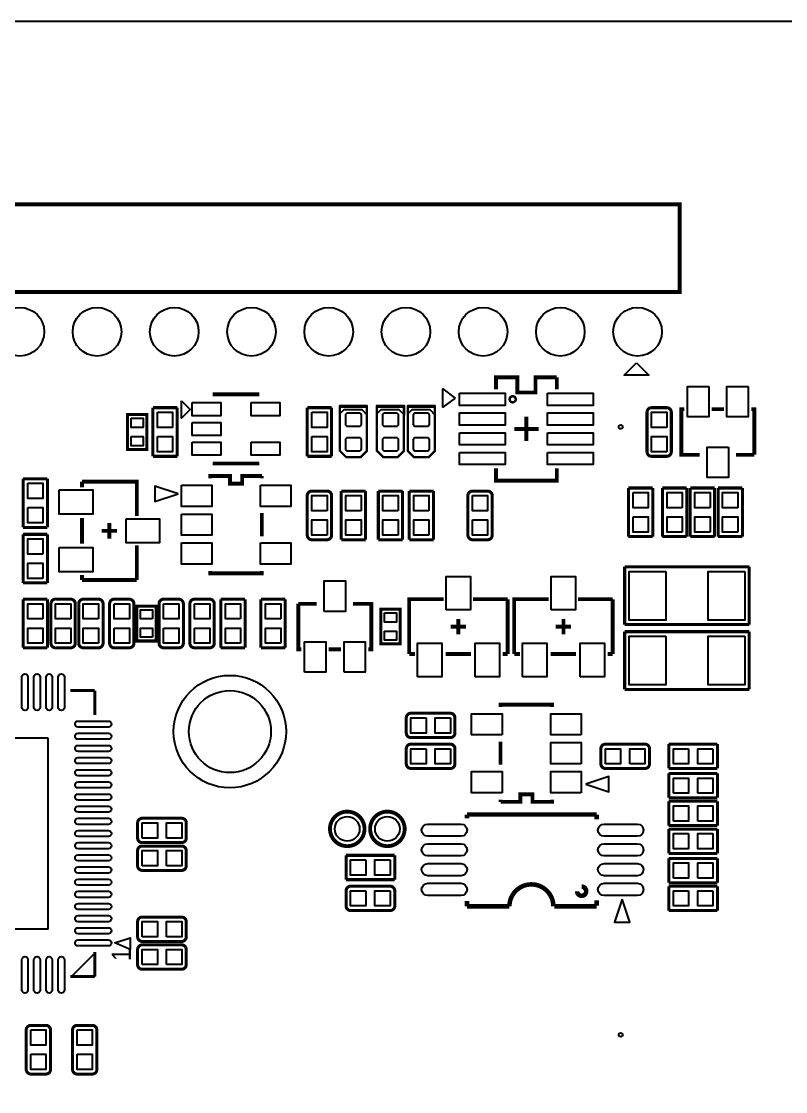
# Model space of a CAD drawing. Extents: x 0 to 100, y -83 to 0.
# Drawn here: x 29.41 to 54.55, y -35.21 to -0.01 of the extents above; entities that cross this region are included whole.
import ezdxf

# ---------------------------------------------------------------- set-up
doc = ezdxf.new("R2010")
doc.units = 0
doc.header["$MEASUREMENT"] = 0
doc.layers.get('0').update_dxf_attribs({"linetype": 'CONTINUOUS'})
for name, color, linetype in [('BG_OUTLINE', 5, 'CONTINUOUS'), ('PG_SILK-TOP', 253, 'CONTINUOUS'), ('PG_SILKSCREEN_TOP', 253, 'CONTINUOUS'), ('PIN_TOP', 92, 'CONTINUOUS')]:
    doc.layers.add(name, color=color, linetype=linetype)

msp = doc.modelspace()

# ---------------------------------------------------------------- linework, layer by layer
at = {"linetype": 'Continuous'}
msp.add_circle((36.2712, -23.368), 1.35, dxfattribs=at)
at = {"layer": 'BG_OUTLINE'}
msp.add_lwpolyline([(99.418648, -0.005842), (0.61849, -0.005842, 0.414214), (0.018542, -0.60579), (0.018542, -78.405736, 0.414214), (0.61849, -79.005684), (99.418648, -79.005684, 0.414214), (100.018596, -78.405736), (100.018596, -0.60579, 0.414214)], format="xyb", close=True, dxfattribs=at)
at = {"layer": 'PG_SILK-TOP'}
for points, const_width in [([(51.067462, -8.90524), (20.357338, -8.90524), (20.357338, -6.025388), (51.067462, -6.025388), (51.067462, -8.90524)], 0.130048), ([(45.024802, -12.111228), (45.024802, -11.711178), (45.724826, -11.711178), (45.724826, -12.211304), (46.324774, -12.211304), (46.324774, -11.711178), (47.024798, -11.711178)], 0.127), ([(47.024798, -11.711178), (47.024798, -12.111228)], 0.127), ([(35.710368, -12.27328), (37.238432, -12.27328)], 0.127), ([(33.73755, -12.7127), (34.53765, -12.7127)], 0.100076), ([(33.73755, -14.3129), (33.73755, -12.7127)], 0.100076), ([(34.53765, -12.7127), (34.53765, -14.3129)], 0.100076), ([(38.81755, -12.7127), (39.61765, -12.7127)], 0.100076), ([(38.81755, -14.3129), (38.81755, -12.7127)], 0.100076), ([(39.61765, -12.7127), (39.61765, -14.3129)], 0.100076), ([(40.7797, -12.6873), (40.7797, -14.1351), (40.5765, -14.3383), (40.0939, -14.3383), (39.8907, -14.1351), (39.8907, -12.6873), (40.7797, -12.6873)], 0.0762), ([(41.9989, -12.6873), (41.9989, -14.1351), (41.7957, -14.3383), (41.3131, -14.3383), (41.1099, -14.1351), (41.1099, -12.6873), (41.9989, -12.6873)], 0.0762), ([(43.0149, -12.6873), (43.0149, -14.1351), (42.8117, -14.3383), (42.3291, -14.3383), (42.1259, -14.1351), (42.1259, -12.6873), (43.0149, -12.6873)], 0.0762), ([(32.90316, -12.936728), (32.90316, -14.083792), (33.540192, -14.083792), (33.540192, -12.936728), (32.90316, -12.936728)], 0.100076), ([(46.0248, -13.01115), (46.0248, -13.81125)], 0.127), ([(51.223926, -12.762738), (51.124104, -12.762738), (51.124104, -14.262862), (51.724052, -14.262862)], 0.127), ([(52.523898, -12.762738), (52.124102, -12.762738)], 0.127), ([(53.523896, -14.262862), (53.523896, -12.762738), (53.424074, -12.762738)], 0.127), ([(46.42485, -13.4112), (45.62475, -13.4112)], 0.127), ([(34.53765, -14.3129), (33.73755, -14.3129)], 0.100076), ([(39.61765, -14.3129), (38.81755, -14.3129)], 0.100076), ([(50.643536, -14.3129), (50.143664, -14.3129)], 0.100076), ([(52.923948, -14.262862), (53.523896, -14.262862)], 0.127), ([(37.238432, -14.54912), (35.710368, -14.54912)], 0.127), ([(47.024798, -14.711172), (47.024798, -15.111222), (45.024802, -15.111222), (45.024802, -14.711172)], 0.127), ([(29.47035, -15.0495), (30.27045, -15.0495)], 0.100076), ([(29.47035, -16.6497), (29.47035, -15.0495)], 0.100076), ([(30.27045, -15.0495), (30.27045, -16.6497)], 0.100076), ([(31.408878, -15.330932), (31.408878, -15.143988)], 0.127), ([(33.208722, -16.27505), (33.208722, -15.143988), (31.408878, -15.143988)], 0.127), ([(35.624516, -15.0368), (35.624516, -14.960854), (36.274502, -14.960854), (36.274502, -15.209774), (36.674298, -15.209774), (36.674298, -14.960854), (37.324284, -14.960854)], 0.127), ([(37.324284, -14.960854), (37.324284, -15.0368)], 0.127), ([(39.93515, -15.4559), (40.73525, -15.4559)], 0.100076), ([(39.93515, -17.0561), (39.93515, -15.4559)], 0.100076), ([(40.73525, -15.4559), (40.73525, -17.0561)], 0.100076), ([(41.15435, -15.4559), (41.95445, -15.4559)], 0.100076), ([(41.15435, -17.0561), (41.15435, -15.4559)], 0.100076), ([(41.95445, -15.4559), (41.95445, -17.0561)], 0.100076), ([(42.17035, -15.4559), (42.97045, -15.4559)], 0.100076), ([(42.17035, -17.0561), (42.17035, -15.4559)], 0.100076), ([(42.97045, -15.4559), (42.97045, -17.0561)], 0.100076), ([(44.250864, -15.4559), (44.750736, -15.4559)], 0.100076), ([(49.38395, -15.3543), (50.18405, -15.3543)], 0.100076), ([(49.38395, -16.9545), (49.38395, -15.3543)], 0.100076), ([(50.18405, -15.3543), (50.18405, -16.9545)], 0.100076), ([(50.50155, -15.3543), (51.30165, -15.3543)], 0.100076), ([(50.50155, -16.9545), (50.50155, -15.3543)], 0.100076), ([(51.30165, -15.3543), (51.30165, -16.9545)], 0.100076), ([(51.41595, -15.3543), (52.21605, -15.3543)], 0.100076), ([(51.41595, -16.9545), (51.41595, -15.3543)], 0.100076), ([(52.21605, -15.3543), (52.21605, -16.9545)], 0.100076), ([(52.33035, -15.3543), (53.13045, -15.3543)], 0.100076), ([(52.33035, -16.9545), (52.33035, -15.3543)], 0.100076), ([(53.13045, -15.3543), (53.13045, -16.9545)], 0.100076), ([(37.324284, -16.1798), (37.324284, -16.9418)], 0.127), ([(31.408878, -17.181068), (31.408878, -16.343884)], 0.127), ([(32.3088, -16.51), (32.3088, -17.018)], 0.127), ([(30.27045, -16.6497), (29.47035, -16.6497)], 0.100076), ([(29.47035, -16.8783), (30.27045, -16.8783)], 0.100076), ([(29.47035, -18.4785), (29.47035, -16.8783)], 0.100076), ([(30.27045, -16.8783), (30.27045, -18.4785)], 0.100076), ([(32.0548, -16.764), (32.5628, -16.764)], 0.127), ([(33.208722, -18.384012), (33.208722, -17.241012)], 0.127), ([(39.467536, -17.0561), (38.967664, -17.0561)], 0.100076), ([(40.73525, -17.0561), (39.93515, -17.0561)], 0.100076), ([(41.95445, -17.0561), (41.15435, -17.0561)], 0.100076), ([(42.97045, -17.0561), (42.17035, -17.0561)], 0.100076), ([(50.18405, -16.9545), (49.38395, -16.9545)], 0.100076), ([(51.30165, -16.9545), (50.50155, -16.9545)], 0.100076), ([(52.21605, -16.9545), (51.41595, -16.9545)], 0.100076), ([(53.13045, -16.9545), (52.33035, -16.9545)], 0.100076), ([(49.257966, -19.84756), (49.257966, -17.94764)], 0.100076), ([(49.257966, -17.94764), (53.358034, -17.94764)], 0.100076), ([(53.358034, -17.94764), (53.358034, -19.84756)], 0.100076), ([(31.408878, -18.384012), (31.408878, -18.214086)], 0.127), ([(37.324284, -18.0848), (37.324284, -18.160746), (35.624516, -18.160746), (35.624516, -18.0848)], 0.127), ([(30.27045, -18.4785), (29.47035, -18.4785)], 0.100076), ([(31.408878, -18.384012), (33.208722, -18.384012)], 0.127), ([(29.47035, -19.0119), (30.27045, -19.0119)], 0.100076), ([(29.47035, -20.6121), (29.47035, -19.0119)], 0.100076), ([(30.27045, -19.0119), (30.27045, -20.6121)], 0.100076), ([(32.465264, -19.0119), (32.965136, -19.0119)], 0.100076), ([(34.090864, -19.0119), (34.590736, -19.0119)], 0.100076), ([(35.106864, -19.0119), (35.606736, -19.0119)], 0.100076), ([(35.97275, -19.0119), (36.77285, -19.0119)], 0.100076), ([(35.97275, -20.6121), (35.97275, -19.0119)], 0.100076), ([(36.77285, -19.0119), (36.77285, -20.6121)], 0.100076), ([(37.29355, -19.0119), (38.09365, -19.0119)], 0.100076), ([(37.29355, -20.6121), (37.29355, -19.0119)], 0.100076), ([(38.09365, -19.0119), (38.09365, -20.6121)], 0.100076), ([(43.30065, -19.013678), (42.169588, -19.013678), (42.169588, -20.813522)], 0.127), ([(45.409612, -19.013678), (44.266612, -19.013678)], 0.127), ([(45.409612, -20.813522), (45.409612, -19.013678)], 0.127), ([(46.75505, -19.013678), (45.623988, -19.013678), (45.623988, -20.813522)], 0.127), ([(48.864012, -19.013678), (47.721012, -19.013678)], 0.127), ([(48.864012, -20.813522), (48.864012, -19.013678)], 0.127), ([(33.84804, -20.388072), (33.84804, -19.241008), (33.211008, -19.241008), (33.211008, -20.388072), (33.84804, -20.388072)], 0.100076), ([(39.125652, -19.163538), (38.525704, -19.163538)], 0.127), ([(38.525704, -19.163538), (38.525704, -20.663662), (38.625526, -20.663662)], 0.127), ([(40.825674, -20.663662), (40.925496, -20.663662), (40.925496, -19.163538), (40.325548, -19.163538)], 0.127), ([(41.23436, -19.337528), (41.23436, -20.484592), (41.871392, -20.484592), (41.871392, -19.337528), (41.23436, -19.337528)], 0.100076), ([(43.7896, -20.1676), (43.7896, -19.6596)], 0.127), ([(47.244, -20.1676), (47.244, -19.6596)], 0.127), ([(43.5356, -19.9136), (44.0436, -19.9136)], 0.127), ([(46.99, -19.9136), (47.498, -19.9136)], 0.127), ([(53.358034, -19.84756), (49.257966, -19.84756)], 0.100076), ([(49.25822, -21.98116), (49.25822, -20.08124)], 0.100076), ([(49.25822, -20.08124), (53.358034, -20.08124)], 0.100076), ([(53.358034, -20.08124), (53.358034, -21.98116)], 0.100076), ([(30.27045, -20.6121), (29.47035, -20.6121)], 0.100076), ([(31.034736, -20.6121), (30.534864, -20.6121)], 0.100076), ([(31.949136, -20.6121), (31.449264, -20.6121)], 0.100076), ([(36.77285, -20.6121), (35.97275, -20.6121)], 0.100076), ([(38.09365, -20.6121), (37.29355, -20.6121)], 0.100076), ([(39.525702, -20.663662), (39.925498, -20.663662)], 0.127), ([(42.356532, -20.813522), (42.169588, -20.813522)], 0.127), ([(44.206668, -20.813522), (43.369484, -20.813522)], 0.127), ([(45.409612, -20.813522), (45.239686, -20.813522)], 0.127), ([(45.810932, -20.813522), (45.623988, -20.813522)], 0.127), ([(47.661068, -20.813522), (46.823884, -20.813522)], 0.127), ([(48.864012, -20.813522), (48.694086, -20.813522)], 0.127), ([(53.358034, -21.98116), (49.25822, -21.98116)], 0.100076), ([(45.174916, -22.5552), (45.174916, -22.479254), (46.874684, -22.479254), (46.874684, -22.5552)], 0.127), ([(43.6753, -22.914864), (43.6753, -23.414736)], 0.100076), ([(43.6753, -23.930864), (43.6753, -24.430736)], 0.100076), ([(45.174916, -24.4602), (45.174916, -23.6982)], 0.127), ([(48.4759, -24.430736), (48.4759, -23.930864)], 0.100076), ([(50.7111, -23.78075), (52.3113, -23.78075)], 0.100076), ([(50.7111, -24.58085), (50.7111, -23.78075)], 0.100076), ([(52.3113, -23.78075), (52.3113, -24.58085)], 0.100076), ([(52.3113, -24.58085), (50.7111, -24.58085)], 0.100076), ([(50.7111, -25.54605), (50.7111, -24.74595)], 0.100076), ([(50.7111, -24.74595), (52.3113, -24.74595)], 0.100076), ([(52.3113, -24.74595), (52.3113, -25.54605)], 0.100076), ([(46.874684, -25.6032), (46.874684, -25.679146), (46.224698, -25.679146), (46.224698, -25.430226), (45.824902, -25.430226), (45.824902, -25.679146), (45.174916, -25.679146)], 0.127), ([(45.174916, -25.679146), (45.174916, -25.6032)], 0.127), ([(52.3113, -25.54605), (50.7111, -25.54605)], 0.100076), ([(50.7111, -26.46045), (50.7111, -25.66035)], 0.100076), ([(50.7111, -25.66035), (52.3113, -25.66035)], 0.100076), ([(52.3113, -25.66035), (52.3113, -26.46045)], 0.100076), ([(48.3362, -26.09596), (44.069, -26.09596)], 0.14986), ([(44.069, -26.22296), (44.069, -26.09596)], 0.14986), ([(48.3362, -26.25344), (48.3362, -26.09596)], 0.14986), ([(33.2359, -26.869136), (33.2359, -26.369264)], 0.100076), ([(52.3113, -26.46045), (50.7111, -26.46045)], 0.100076), ([(50.7111, -26.57475), (52.3113, -26.57475)], 0.100076), ([(50.7111, -27.37485), (50.7111, -26.57475)], 0.100076), ([(52.3113, -26.57475), (52.3113, -27.37485)], 0.100076), ([(33.2359, -27.783536), (33.2359, -27.283664)], 0.100076), ([(40.0939, -27.43835), (41.6941, -27.43835)], 0.100076), ([(40.0939, -28.23845), (40.0939, -27.43835)], 0.100076), ([(41.6941, -27.43835), (41.6941, -28.23845)], 0.100076), ([(52.3113, -27.37485), (50.7111, -27.37485)], 0.100076), ([(50.7111, -28.34005), (50.7111, -27.53995)], 0.100076), ([(50.7111, -27.53995), (52.3113, -27.53995)], 0.100076), ([(52.3113, -27.53995), (52.3113, -28.34005)], 0.100076), ([(41.6941, -28.23845), (40.0939, -28.23845)], 0.100076), ([(52.3113, -28.34005), (50.7111, -28.34005)], 0.100076), ([(50.7111, -28.45435), (52.3113, -28.45435)], 0.100076), ([(50.7111, -29.25445), (50.7111, -28.45435)], 0.100076), ([(52.3113, -28.45435), (52.3113, -29.25445)], 0.100076), ([(41.6941, -28.604464), (41.6941, -29.104336)], 0.100076), ([(48.3362, -29.09316), (48.3362, -28.91536)], 0.14986), ([(44.069, -29.11856), (44.069, -28.94584)], 0.14986), ([(45.466, -29.11856), (44.069, -29.11856)], 0.14986), ([(48.3362, -29.11856), (46.9392, -29.11856)], 0.14986), ([(52.3113, -29.25445), (50.7111, -29.25445)], 0.100076), ([(33.2359, -30.120336), (33.2359, -29.620464)], 0.100076), ([(33.2359, -31.034736), (33.2359, -30.534864)], 0.100076), ([(29.722064, -33.0327), (30.221936, -33.0327)], 0.100076), ([(31.246064, -33.0327), (31.745936, -33.0327)], 0.100076)]:
    msp.add_lwpolyline(points, dxfattribs=dict(at, const_width=const_width))
for points in [[(40.7924, -12.954), (40.7924, -12.6492), (39.878, -12.6492), (39.878, -12.9286), (40.0304, -12.7762), (40.6146, -12.7762)], [(42.0116, -12.954), (42.0116, -12.6492), (41.0972, -12.6492), (41.0972, -12.9286), (41.2496, -12.7762), (41.8338, -12.7762)], [(43.0276, -12.954), (43.0276, -12.6492), (42.1132, -12.6492), (42.1132, -12.9286), (42.2656, -12.7762), (42.8498, -12.7762)]]:
    msp.add_lwpolyline(points, close=True, dxfattribs=at)
for points, const_width in [([(49.99355, -14.162786), (49.99355, -12.862814, -0.414463), (50.143664, -12.7127)], 0.100076), ([(50.143664, -12.7127), (50.643536, -12.7127, -0.414463), (50.79365, -12.862814)], 0.100076), ([(50.79365, -12.862814), (50.79365, -14.162786, -0.414463), (50.643536, -14.3129)], 0.100076), ([(50.143664, -14.3129, -0.414463), (49.99355, -14.162786)], 0.100076), ([(38.81755, -16.905986), (38.81755, -15.606014, -0.414463), (38.967664, -15.4559)], 0.100076), ([(38.967664, -15.4559), (39.467536, -15.4559, -0.414463), (39.61765, -15.606014)], 0.100076), ([(44.10075, -16.905986), (44.10075, -15.606014, -0.414463), (44.250864, -15.4559)], 0.100076), ([(44.750736, -15.4559, -0.414463), (44.90085, -15.606014)], 0.100076), ([(39.61765, -15.606014), (39.61765, -16.905986, -0.414463), (39.467536, -17.0561)], 0.100076), ([(44.90085, -15.606014), (44.90085, -16.905986, -0.414463), (44.750736, -17.0561)], 0.100076), ([(38.967664, -17.0561, -0.414463), (38.81755, -16.905986)], 0.100076), ([(44.750736, -17.0561), (44.250864, -17.0561, -0.414463), (44.10075, -16.905986)], 0.100076), ([(30.38475, -20.461986), (30.38475, -19.162014, -0.414463), (30.534864, -19.0119)], 0.100076), ([(30.534864, -19.0119), (31.034736, -19.0119, -0.414463), (31.18485, -19.162014)], 0.100076), ([(31.29915, -20.461986), (31.29915, -19.162014, -0.414463), (31.449264, -19.0119)], 0.100076), ([(31.449264, -19.0119), (31.949136, -19.0119, -0.414463), (32.09925, -19.162014)], 0.100076), ([(32.31515, -20.461986), (32.31515, -19.162014, -0.414463), (32.465264, -19.0119)], 0.100076), ([(32.965136, -19.0119, -0.414463), (33.11525, -19.162014)], 0.100076), ([(33.94075, -20.461986), (33.94075, -19.162014, -0.414463), (34.090864, -19.0119)], 0.100076), ([(34.590736, -19.0119, -0.414463), (34.74085, -19.162014)], 0.100076), ([(34.95675, -20.461986), (34.95675, -19.162014, -0.414463), (35.106864, -19.0119)], 0.100076), ([(35.606736, -19.0119, -0.414463), (35.75685, -19.162014)], 0.100076), ([(31.18485, -19.162014), (31.18485, -20.461986, -0.414463), (31.034736, -20.6121)], 0.100076), ([(32.09925, -19.162014), (32.09925, -20.461986, -0.414463), (31.949136, -20.6121)], 0.100076), ([(33.11525, -19.162014), (33.11525, -20.461986, -0.414463), (32.965136, -20.6121)], 0.100076), ([(34.74085, -19.162014), (34.74085, -20.461986, -0.414463), (34.590736, -20.6121)], 0.100076), ([(35.75685, -19.162014), (35.75685, -20.461986, -0.414463), (35.606736, -20.6121)], 0.100076), ([(30.534864, -20.6121, -0.414463), (30.38475, -20.461986)], 0.100076), ([(31.449264, -20.6121, -0.414463), (31.29915, -20.461986)], 0.100076), ([(32.965136, -20.6121), (32.465264, -20.6121, -0.414463), (32.31515, -20.461986)], 0.100076), ([(34.590736, -20.6121), (34.090864, -20.6121, -0.414463), (33.94075, -20.461986)], 0.100076), ([(35.606736, -20.6121), (35.106864, -20.6121, -0.414463), (34.95675, -20.461986)], 0.100076), ([(42.0751, -23.414736), (42.0751, -22.914864, -0.414463), (42.225214, -22.76475)], 0.100076), ([(42.225214, -22.76475), (43.525186, -22.76475, -0.414463), (43.6753, -22.914864)], 0.100076), ([(43.525186, -23.56485), (42.225214, -23.56485, -0.414463), (42.0751, -23.414736)], 0.100076), ([(43.6753, -23.414736, -0.414463), (43.525186, -23.56485)], 0.100076), ([(42.0751, -24.430736), (42.0751, -23.930864, -0.414463), (42.225214, -23.78075)], 0.100076), ([(42.225214, -23.78075), (43.525186, -23.78075, -0.414463), (43.6753, -23.930864)], 0.100076), ([(48.4759, -23.930864, -0.414463), (48.626014, -23.78075)], 0.100076), ([(48.626014, -23.78075), (49.925986, -23.78075, -0.414463), (50.0761, -23.930864)], 0.100076), ([(50.0761, -23.930864), (50.0761, -24.430736, -0.414463), (49.925986, -24.58085)], 0.100076), ([(43.525186, -24.58085), (42.225214, -24.58085, -0.414463), (42.0751, -24.430736)], 0.100076), ([(43.6753, -24.430736, -0.414463), (43.525186, -24.58085)], 0.100076), ([(49.925986, -24.58085), (48.626014, -24.58085, -0.414463), (48.4759, -24.430736)], 0.100076), ([(40.699944, -26.5684, 1), (39.564056, -26.5684, 1), (40.699944, -26.5684)], 0.127), ([(42.020744, -26.5684, 1), (40.884856, -26.5684, 1), (42.020744, -26.5684)], 0.127), ([(33.2359, -26.369264, -0.414463), (33.386014, -26.21915)], 0.100076), ([(33.386014, -26.21915), (34.685986, -26.21915, -0.414463), (34.8361, -26.369264)], 0.100076), ([(34.8361, -26.369264), (34.8361, -26.869136, -0.414463), (34.685986, -27.01925)], 0.100076), ([(34.685986, -27.01925), (33.386014, -27.01925, -0.414463), (33.2359, -26.869136)], 0.100076), ([(33.2359, -27.283664, -0.414463), (33.386014, -27.13355)], 0.100076), ([(33.386014, -27.13355), (34.685986, -27.13355, -0.414463), (34.8361, -27.283664)], 0.100076), ([(34.8361, -27.283664), (34.8361, -27.783536, -0.414463), (34.685986, -27.93365)], 0.100076), ([(34.685986, -27.93365), (33.386014, -27.93365, -0.414463), (33.2359, -27.783536)], 0.100076), ([(40.0939, -29.104336), (40.0939, -28.604464, -0.414463), (40.244014, -28.45435)], 0.100076), ([(40.244014, -28.45435), (41.543986, -28.45435, -0.414463), (41.6941, -28.604464)], 0.100076), ([(46.9138, -29.11856, 1), (45.466, -29.11856)], 0.14986), ([(41.543986, -29.25445), (40.244014, -29.25445, -0.414463), (40.0939, -29.104336)], 0.100076), ([(41.6941, -29.104336, -0.414463), (41.543986, -29.25445)], 0.100076), ([(33.2359, -29.620464, -0.414463), (33.386014, -29.47035)], 0.100076), ([(33.386014, -29.47035), (34.685986, -29.47035, -0.414463), (34.8361, -29.620464)], 0.100076), ([(34.8361, -29.620464), (34.8361, -30.120336, -0.414463), (34.685986, -30.27045)], 0.100076), ([(34.685986, -30.27045), (33.386014, -30.27045, -0.414463), (33.2359, -30.120336)], 0.100076), ([(33.2359, -30.534864, -0.414463), (33.386014, -30.38475)], 0.100076), ([(33.386014, -30.38475), (34.685986, -30.38475, -0.414463), (34.8361, -30.534864)], 0.100076), ([(34.8361, -30.534864), (34.8361, -31.034736, -0.414463), (34.685986, -31.18485)], 0.100076), ([(34.685986, -31.18485), (33.386014, -31.18485, -0.414463), (33.2359, -31.034736)], 0.100076), ([(29.57195, -34.482786), (29.57195, -33.182814, -0.414463), (29.722064, -33.0327)], 0.100076), ([(30.221936, -33.0327, -0.414463), (30.37205, -33.182814)], 0.100076), ([(31.09595, -34.482786), (31.09595, -33.182814, -0.414463), (31.246064, -33.0327)], 0.100076), ([(31.745936, -33.0327, -0.414463), (31.89605, -33.182814)], 0.100076), ([(30.37205, -33.182814), (30.37205, -34.482786, -0.414463), (30.221936, -34.6329)], 0.100076), ([(31.89605, -33.182814), (31.89605, -34.482786, -0.414463), (31.745936, -34.6329)], 0.100076), ([(30.221936, -34.6329), (29.722064, -34.6329, -0.414463), (29.57195, -34.482786)], 0.100076), ([(31.745936, -34.6329), (31.246064, -34.6329, -0.414463), (31.09595, -34.482786)], 0.100076)]:
    msp.add_lwpolyline(points, format="xyb", dxfattribs=dict(at, const_width=const_width))
at = {"layer": 'PG_SILKSCREEN_TOP'}
for points in [[(49.647094, -11.235436), (50.05324, -11.641582), (49.24044, -11.641582)], [(43.687746, -12.395454), (43.2816, -12.7), (43.2816, -12.0904)], [(34.683446, -12.488164), (34.966402, -12.77112), (34.683446, -13.054076)], [(34.5694, -15.5448), (33.8074, -15.2908), (33.8074, -15.7988)], [(47.9806, -25.0952), (48.7426, -25.3492), (48.7426, -24.8412)], [(49.1744, -28.8798), (48.9204, -29.6418), (49.4284, -29.6418)], [(32.992314, -30.5308), (32.484314, -30.320742), (32.992314, -30.1498)], [(31.8262, -31.4198), (31.0642, -31.4198), (31.8262, -30.6578)]]:
    msp.add_lwpolyline(points, close=True, dxfattribs=at)
for points, const_width in [([(45.674788, -12.436094, 1.000211), (45.47489, -12.436348, 0.999789), (45.674788, -12.436094)], 0.08001), ([(47.69358, -28.62072, 2.40137), (47.84344, -28.469336, 0.41147)], 0.14986)]:
    msp.add_lwpolyline(points, format="xyb", dxfattribs=dict(at, const_width=const_width))
at = {"layer": 'PG_SILKSCREEN_TOP', "const_width": 0.100076}
for points in [[(31.027116, -22.020784), (31.827216, -22.020784)], [(31.827216, -22.020784), (31.827216, -22.820884)], [(31.827216, -30.620716), (31.827216, -31.420816)], [(31.827216, -31.420816), (31.027116, -31.420816)]]:
    msp.add_lwpolyline(points, dxfattribs=at)
at = {"layer": 'PIN_TOP'}
for points in [[(43.824652, -12.236069), (45.324776, -12.236069), (45.324776, -12.636119), (43.824652, -12.636119)], [(46.724824, -12.236069), (48.224948, -12.236069), (48.224948, -12.636119), (46.724824, -12.636119)], [(52.024026, -12.012803), (52.024026, -13.012801), (51.324002, -13.012801), (51.324002, -12.012803)], [(53.323998, -12.012803), (53.323998, -13.012801), (52.623974, -13.012801), (52.623974, -12.012803)], [(35.034347, -12.546203), (35.974401, -12.546203), (35.974401, -12.976225), (35.034347, -12.976225)], [(36.974399, -12.546203), (37.914453, -12.546203), (37.914453, -12.976225), (36.974399, -12.976225)], [(33.887664, -12.862814), (34.387536, -12.862814), (34.387536, -13.362686), (33.887664, -13.362686)], [(38.967664, -12.862814), (39.467536, -12.862814), (39.467536, -13.362686), (38.967664, -13.362686)], [(43.824652, -12.886055), (45.324776, -12.886055), (45.324776, -13.286105), (43.824652, -13.286105)], [(46.724824, -12.886055), (48.224948, -12.886055), (48.224948, -13.286105), (46.724824, -13.286105)], [(50.643536, -13.362686), (50.143664, -13.362686), (50.143664, -12.862814), (50.643536, -12.862814)], [(33.023175, -13.062839), (33.423225, -13.062839), (33.423225, -13.362813), (33.023175, -13.362813)], [(35.034347, -13.196189), (35.974401, -13.196189), (35.974401, -13.626211), (35.034347, -13.626211)], [(33.023175, -13.662787), (33.423225, -13.662787), (33.423225, -13.962761), (33.023175, -13.962761)], [(33.887664, -13.662914), (34.387536, -13.662914), (34.387536, -14.162786), (33.887664, -14.162786)], [(38.967664, -13.662914), (39.467536, -13.662914), (39.467536, -14.162786), (38.967664, -14.162786)], [(43.824652, -13.536295), (45.324776, -13.536295), (45.324776, -13.936345), (43.824652, -13.936345)], [(46.724824, -13.536295), (48.224948, -13.536295), (48.224948, -13.936345), (46.724824, -13.936345)], [(50.643536, -14.162786), (50.143664, -14.162786), (50.143664, -13.662914), (50.643536, -13.662914)], [(35.034347, -13.846175), (35.974401, -13.846175), (35.974401, -14.276197), (35.034347, -14.276197)], [(36.974399, -13.846175), (37.914453, -13.846175), (37.914453, -14.276197), (36.974399, -14.276197)], [(52.674012, -14.012799), (52.674012, -15.012797), (51.973988, -15.012797), (51.973988, -14.012799)], [(43.824652, -14.186281), (45.324776, -14.186281), (45.324776, -14.586331), (43.824652, -14.586331)], [(46.724824, -14.186281), (48.224948, -14.186281), (48.224948, -14.586331), (46.724824, -14.586331)], [(29.620464, -15.199614), (30.120336, -15.199614), (30.120336, -15.699486), (29.620464, -15.699486)], [(30.658689, -15.41399), (31.758763, -15.41399), (31.758763, -16.21409), (30.658689, -16.21409)], [(34.674429, -15.260828), (35.674427, -15.260828), (35.674427, -15.960852), (34.674429, -15.960852)], [(37.274373, -15.260828), (38.274371, -15.260828), (38.274371, -15.960852), (37.274373, -15.960852)], [(39.467536, -16.105886), (38.967664, -16.105886), (38.967664, -15.606014), (39.467536, -15.606014)], [(40.585136, -16.105886), (40.085264, -16.105886), (40.085264, -15.606014), (40.585136, -15.606014)], [(41.804336, -16.105886), (41.304464, -16.105886), (41.304464, -15.606014), (41.804336, -15.606014)], [(42.820336, -16.105886), (42.320464, -16.105886), (42.320464, -15.606014), (42.820336, -15.606014)], [(44.250864, -15.606014), (44.750736, -15.606014), (44.750736, -16.105886), (44.250864, -16.105886)], [(49.534064, -15.504414), (50.033936, -15.504414), (50.033936, -16.004286), (49.534064, -16.004286)], [(51.151536, -16.004286), (50.651664, -16.004286), (50.651664, -15.504414), (51.151536, -15.504414)], [(52.065936, -16.004286), (51.566064, -16.004286), (51.566064, -15.504414), (52.065936, -15.504414)], [(52.980336, -16.004286), (52.480464, -16.004286), (52.480464, -15.504414), (52.980336, -15.504414)], [(29.620464, -15.999714), (30.120336, -15.999714), (30.120336, -16.499586), (29.620464, -16.499586)], [(32.858837, -16.36395), (33.958911, -16.36395), (33.958911, -17.16405), (32.858837, -17.16405)], [(34.674429, -16.210788), (35.674427, -16.210788), (35.674427, -16.910812), (34.674429, -16.910812)], [(39.467536, -16.905986), (38.967664, -16.905986), (38.967664, -16.406114), (39.467536, -16.406114)], [(40.585136, -16.905986), (40.085264, -16.905986), (40.085264, -16.406114), (40.585136, -16.406114)], [(41.804336, -16.905986), (41.304464, -16.905986), (41.304464, -16.406114), (41.804336, -16.406114)], [(42.820336, -16.905986), (42.320464, -16.905986), (42.320464, -16.406114), (42.820336, -16.406114)], [(44.250864, -16.406114), (44.750736, -16.406114), (44.750736, -16.905986), (44.250864, -16.905986)], [(49.534064, -16.304514), (50.033936, -16.304514), (50.033936, -16.804386), (49.534064, -16.804386)], [(51.151536, -16.804386), (50.651664, -16.804386), (50.651664, -16.304514), (51.151536, -16.304514)], [(52.065936, -16.804386), (51.566064, -16.804386), (51.566064, -16.304514), (52.065936, -16.304514)], [(52.980336, -16.804386), (52.480464, -16.804386), (52.480464, -16.304514), (52.980336, -16.304514)], [(30.120336, -17.528286), (29.620464, -17.528286), (29.620464, -17.028414), (30.120336, -17.028414)], [(34.674429, -17.160748), (35.674427, -17.160748), (35.674427, -17.860772), (34.674429, -17.860772)], [(37.274373, -17.160748), (38.274371, -17.160748), (38.274371, -17.860772), (37.274373, -17.860772)], [(30.658689, -17.31391), (31.758763, -17.31391), (31.758763, -18.11401), (30.658689, -18.11401)], [(30.120336, -18.328386), (29.620464, -18.328386), (29.620464, -17.828514), (30.120336, -17.828514)], [(43.38955, -19.36369), (43.38955, -18.263616), (44.18965, -18.263616), (44.18965, -19.36369)], [(46.84395, -19.36369), (46.84395, -18.263616), (47.64405, -18.263616), (47.64405, -19.36369)], [(50.607976, -18.097627), (50.607976, -19.697573), (49.40808, -19.697573), (49.40808, -18.097627)], [(53.20792, -18.097627), (53.20792, -19.697573), (52.008024, -19.697573), (52.008024, -18.097627)], [(39.375588, -19.413728), (39.375588, -18.41373), (40.075612, -18.41373), (40.075612, -19.413728)], [(30.120336, -19.661886), (29.620464, -19.661886), (29.620464, -19.162014), (30.120336, -19.162014)], [(31.034736, -19.661886), (30.534864, -19.661886), (30.534864, -19.162014), (31.034736, -19.162014)], [(31.949136, -19.661886), (31.449264, -19.661886), (31.449264, -19.162014), (31.949136, -19.162014)], [(32.465264, -19.162014), (32.965136, -19.162014), (32.965136, -19.661886), (32.465264, -19.661886)], [(33.728025, -19.662013), (33.327975, -19.662013), (33.327975, -19.362039), (33.728025, -19.362039)], [(34.090864, -19.162014), (34.590736, -19.162014), (34.590736, -19.661886), (34.090864, -19.661886)], [(35.106864, -19.162014), (35.606736, -19.162014), (35.606736, -19.661886), (35.106864, -19.661886)], [(36.622736, -19.661886), (36.122864, -19.661886), (36.122864, -19.162014), (36.622736, -19.162014)], [(37.943536, -19.661886), (37.443664, -19.661886), (37.443664, -19.162014), (37.943536, -19.162014)], [(41.354375, -19.463639), (41.754425, -19.463639), (41.754425, -19.763613), (41.354375, -19.763613)], [(30.120336, -20.461986), (29.620464, -20.461986), (29.620464, -19.962114), (30.120336, -19.962114)], [(31.034736, -20.461986), (30.534864, -20.461986), (30.534864, -19.962114), (31.034736, -19.962114)], [(31.949136, -20.461986), (31.449264, -20.461986), (31.449264, -19.962114), (31.949136, -19.962114)], [(32.465264, -19.962114), (32.965136, -19.962114), (32.965136, -20.461986), (32.465264, -20.461986)], [(33.728025, -20.261961), (33.327975, -20.261961), (33.327975, -19.961987), (33.728025, -19.961987)], [(34.090864, -19.962114), (34.590736, -19.962114), (34.590736, -20.461986), (34.090864, -20.461986)], [(35.106864, -19.962114), (35.606736, -19.962114), (35.606736, -20.461986), (35.106864, -20.461986)], [(36.622736, -20.461986), (36.122864, -20.461986), (36.122864, -19.962114), (36.622736, -19.962114)], [(37.943536, -20.461986), (37.443664, -20.461986), (37.443664, -19.962114), (37.943536, -19.962114)], [(41.354375, -20.063587), (41.754425, -20.063587), (41.754425, -20.363561), (41.354375, -20.363561)], [(38.725602, -21.413724), (38.725602, -20.413726), (39.425626, -20.413726), (39.425626, -21.413724)], [(40.025574, -21.413724), (40.025574, -20.413726), (40.725598, -20.413726), (40.725598, -21.413724)], [(50.607976, -20.231227), (50.607976, -21.831173), (49.40808, -21.831173), (49.40808, -20.231227)], [(53.20792, -20.231227), (53.20792, -21.831173), (52.008024, -21.831173), (52.008024, -20.231227)], [(42.43959, -21.563838), (42.43959, -20.463764), (43.23969, -20.463764), (43.23969, -21.563838)], [(44.33951, -21.563838), (44.33951, -20.463764), (45.13961, -20.463764), (45.13961, -21.563838)], [(45.89399, -21.563838), (45.89399, -20.463764), (46.69409, -20.463764), (46.69409, -21.563838)], [(47.79391, -21.563838), (47.79391, -20.463764), (48.59401, -20.463764), (48.59401, -21.563838)], [(45.224827, -23.479252), (44.224829, -23.479252), (44.224829, -22.779228), (45.224827, -22.779228)], [(47.824771, -23.479252), (46.824773, -23.479252), (46.824773, -22.779228), (47.824771, -22.779228)], [(42.725086, -22.914864), (42.725086, -23.414736), (42.225214, -23.414736), (42.225214, -22.914864)], [(43.525186, -22.914864), (43.525186, -23.414736), (43.025314, -23.414736), (43.025314, -22.914864)], [(30.277181, -23.570819), (30.277181, -29.870781), (23.977219, -29.870781), (23.977219, -23.570819)], [(42.725086, -23.930864), (42.725086, -24.430736), (42.225214, -24.430736), (42.225214, -23.930864)], [(43.525186, -23.930864), (43.525186, -24.430736), (43.025314, -24.430736), (43.025314, -23.930864)], [(47.824771, -24.429212), (46.824773, -24.429212), (46.824773, -23.729188), (47.824771, -23.729188)], [(48.626014, -24.430736), (48.626014, -23.930864), (49.125886, -23.930864), (49.125886, -24.430736)], [(49.426114, -24.430736), (49.426114, -23.930864), (49.925986, -23.930864), (49.925986, -24.430736)], [(51.361086, -23.930864), (51.361086, -24.430736), (50.861214, -24.430736), (50.861214, -23.930864)], [(52.161186, -23.930864), (52.161186, -24.430736), (51.661314, -24.430736), (51.661314, -23.930864)], [(45.224827, -25.379172), (44.224829, -25.379172), (44.224829, -24.679148), (45.224827, -24.679148)], [(47.824771, -25.379172), (46.824773, -25.379172), (46.824773, -24.679148), (47.824771, -24.679148)], [(50.861214, -25.395936), (50.861214, -24.896064), (51.361086, -24.896064), (51.361086, -25.395936)], [(51.661314, -25.395936), (51.661314, -24.896064), (52.161186, -24.896064), (52.161186, -25.395936)], [(50.861214, -26.310336), (50.861214, -25.810464), (51.361086, -25.810464), (51.361086, -26.310336)], [(51.661314, -26.310336), (51.661314, -25.810464), (52.161186, -25.810464), (52.161186, -26.310336)], [(33.386014, -26.869136), (33.386014, -26.369264), (33.885886, -26.369264), (33.885886, -26.869136)], [(34.186114, -26.869136), (34.186114, -26.369264), (34.685986, -26.369264), (34.685986, -26.869136)], [(51.361086, -26.724864), (51.361086, -27.224736), (50.861214, -27.224736), (50.861214, -26.724864)], [(52.161186, -26.724864), (52.161186, -27.224736), (51.661314, -27.224736), (51.661314, -26.724864)], [(33.386014, -27.783536), (33.386014, -27.283664), (33.885886, -27.283664), (33.885886, -27.783536)], [(34.186114, -27.783536), (34.186114, -27.283664), (34.685986, -27.283664), (34.685986, -27.783536)], [(40.743886, -27.588464), (40.743886, -28.088336), (40.244014, -28.088336), (40.244014, -27.588464)], [(41.543986, -27.588464), (41.543986, -28.088336), (41.044114, -28.088336), (41.044114, -27.588464)], [(50.861214, -28.189936), (50.861214, -27.690064), (51.361086, -27.690064), (51.361086, -28.189936)], [(51.661314, -28.189936), (51.661314, -27.690064), (52.161186, -27.690064), (52.161186, -28.189936)], [(40.743886, -28.604464), (40.743886, -29.104336), (40.244014, -29.104336), (40.244014, -28.604464)], [(41.543986, -28.604464), (41.543986, -29.104336), (41.044114, -29.104336), (41.044114, -28.604464)], [(51.361086, -28.604464), (51.361086, -29.104336), (50.861214, -29.104336), (50.861214, -28.604464)], [(52.161186, -28.604464), (52.161186, -29.104336), (51.661314, -29.104336), (51.661314, -28.604464)], [(33.386014, -30.120336), (33.386014, -29.620464), (33.885886, -29.620464), (33.885886, -30.120336)], [(34.186114, -30.120336), (34.186114, -29.620464), (34.685986, -29.620464), (34.685986, -30.120336)], [(33.386014, -31.034736), (33.386014, -30.534864), (33.885886, -30.534864), (33.885886, -31.034736)], [(34.186114, -31.034736), (34.186114, -30.534864), (34.685986, -30.534864), (34.685986, -31.034736)], [(29.722064, -33.182814), (30.221936, -33.182814), (30.221936, -33.682686), (29.722064, -33.682686)], [(31.246064, -33.182814), (31.745936, -33.182814), (31.745936, -33.682686), (31.246064, -33.682686)], [(29.722064, -33.982914), (30.221936, -33.982914), (30.221936, -34.482786), (29.722064, -34.482786)], [(31.246064, -33.982914), (31.745936, -33.982914), (31.745936, -34.482786), (31.246064, -34.482786)]]:
    msp.add_lwpolyline(points, close=True, dxfattribs=at)
for points in [[(40.513, -12.8778, -0.414214), (40.5892, -12.954), (40.5892, -13.2588, -0.414214), (40.513, -13.335), (40.1574, -13.335, -0.414214), (40.0812, -13.2588), (40.0812, -12.954, -0.414214), (40.1574, -12.8778)], [(41.7322, -12.8778, -0.414214), (41.8084, -12.954), (41.8084, -13.2588, -0.414214), (41.7322, -13.335), (41.3766, -13.335, -0.414214), (41.3004, -13.2588), (41.3004, -12.954, -0.414214), (41.3766, -12.8778)], [(42.7482, -12.8778, -0.414214), (42.8244, -12.954), (42.8244, -13.2588, -0.414214), (42.7482, -13.335), (42.3926, -13.335, -0.414214), (42.3164, -13.2588), (42.3164, -12.954, -0.414214), (42.3926, -12.8778)], [(40.513, -13.6906, -0.414214), (40.5892, -13.7668), (40.5892, -14.0716, -0.414214), (40.513, -14.1478), (40.1574, -14.1478, -0.414214), (40.0812, -14.0716), (40.0812, -13.7668, -0.414214), (40.1574, -13.6906)], [(41.7322, -13.6906, -0.414214), (41.8084, -13.7668), (41.8084, -14.0716, -0.414214), (41.7322, -14.1478), (41.3766, -14.1478, -0.414214), (41.3004, -14.0716), (41.3004, -13.7668, -0.414214), (41.3766, -13.6906)], [(42.7482, -13.6906, -0.414214), (42.8244, -13.7668), (42.8244, -14.0716, -0.414214), (42.7482, -14.1478), (42.3926, -14.1478, -0.414214), (42.3164, -14.0716), (42.3164, -13.7668, -0.414214), (42.3926, -13.6906)], [(29.427297, -22.570821), (29.427297, -21.570823, -1), (29.627195, -21.570823), (29.627195, -22.570821, -1)], [(29.827347, -22.570821), (29.827347, -21.570823, -1), (30.027245, -21.570823), (30.027245, -22.570821, -1)], [(30.227143, -22.570821), (30.227143, -21.570823, -1), (30.427041, -21.570823), (30.427041, -22.570821, -1)], [(30.627193, -22.570821), (30.627193, -21.570823, -1), (30.827091, -21.570823), (30.827091, -22.570821, -1)], [(31.277179, -23.020909), (32.277177, -23.020909, -1), (32.277177, -23.220807), (31.277179, -23.220807, -1)], [(31.277179, -23.420959), (32.277177, -23.420959, -1), (32.277177, -23.620857), (31.277179, -23.620857, -1)], [(31.277179, -23.820755), (32.277177, -23.820755, -1), (32.277177, -24.020653), (31.277179, -24.020653, -1)], [(31.277179, -24.220805), (32.277177, -24.220805, -1), (32.277177, -24.420703), (31.277179, -24.420703, -1)], [(31.277179, -24.620855), (32.277177, -24.620855, -1), (32.277177, -24.820753), (31.277179, -24.820753, -1)], [(31.277179, -25.020905), (32.277177, -25.020905, -1), (32.277177, -25.220803), (31.277179, -25.220803, -1)], [(31.277179, -25.420955), (32.277177, -25.420955, -1), (32.277177, -25.620853), (31.277179, -25.620853, -1)], [(31.277179, -25.820751), (32.277177, -25.820751, -1), (32.277177, -26.020649), (31.277179, -26.020649, -1)], [(31.277179, -26.220801), (32.277177, -26.220801, -1), (32.277177, -26.420699), (31.277179, -26.420699, -1)], [(31.277179, -26.620851), (32.277177, -26.620851, -1), (32.277177, -26.820749), (31.277179, -26.820749, -1)], [(43.87469, -26.8097), (42.77995, -26.8097, -1), (42.77995, -26.40838), (43.87469, -26.40838, -1)], [(49.67605, -26.8097), (48.58131, -26.8097, -1), (48.58131, -26.40838), (49.67605, -26.40838, -1)], [(31.277179, -27.020901), (32.277177, -27.020901, -1), (32.277177, -27.220799), (31.277179, -27.220799, -1)], [(43.87469, -27.45994), (42.77995, -27.45994, -1), (42.77995, -27.05862), (43.87469, -27.05862, -1)], [(49.67605, -27.45994), (48.58131, -27.45994, -1), (48.58131, -27.05862), (49.67605, -27.05862, -1)], [(31.277179, -27.420951), (32.277177, -27.420951, -1), (32.277177, -27.620849), (31.277179, -27.620849, -1)], [(43.87469, -28.11018), (42.77995, -28.11018, -1), (42.77995, -27.70886), (43.87469, -27.70886, -1)], [(49.67605, -28.11018), (48.58131, -28.11018, -1), (48.58131, -27.70886), (49.67605, -27.70886, -1)], [(31.277179, -27.820747), (32.277177, -27.820747, -1), (32.277177, -28.020645), (31.277179, -28.020645, -1)], [(31.277179, -28.220797), (32.277177, -28.220797, -1), (32.277177, -28.420695), (31.277179, -28.420695, -1)], [(43.87469, -28.76042), (42.77995, -28.76042, -1), (42.77995, -28.3591), (43.87469, -28.3591, -1)], [(49.67605, -28.76042), (48.58131, -28.76042, -1), (48.58131, -28.3591), (49.67605, -28.3591, -1)], [(31.277179, -28.620847), (32.277177, -28.620847, -1), (32.277177, -28.820745), (31.277179, -28.820745, -1)], [(31.277179, -29.020897), (32.277177, -29.020897, -1), (32.277177, -29.220795), (31.277179, -29.220795, -1)], [(31.277179, -29.420947), (32.277177, -29.420947, -1), (32.277177, -29.620845), (31.277179, -29.620845, -1)], [(31.277179, -29.820743), (32.277177, -29.820743, -1), (32.277177, -30.020641), (31.277179, -30.020641, -1)], [(31.277179, -30.220793), (32.277177, -30.220793, -1), (32.277177, -30.420691), (31.277179, -30.420691, -1)], [(29.427297, -31.870777), (29.427297, -30.870779, -1), (29.627195, -30.870779), (29.627195, -31.870777, -1)], [(29.827347, -31.870777), (29.827347, -30.870779, -1), (30.027245, -30.870779), (30.027245, -31.870777, -1)], [(30.227143, -31.870777), (30.227143, -30.870779, -1), (30.427041, -30.870779), (30.427041, -31.870777, -1)], [(30.627193, -31.870777), (30.627193, -30.870779, -1), (30.827091, -30.870779), (30.827091, -31.870777, -1)]]:
    msp.add_lwpolyline(points, format="xyb", close=True, dxfattribs=at)
for centre, radius in [((29.3624, -10.215372), 0.799973), ((31.9024, -10.215372), 0.799973), ((34.4424, -10.215372), 0.799973), ((36.9824, -10.215372), 0.799973), ((39.5224, -10.215372), 0.799973), ((42.0624, -10.215372), 0.799973), ((44.6024, -10.215372), 0.799973), ((47.1424, -10.215372), 0.799973), ((49.6824, -10.215372), 0.799973), ((49.127918, -13.343128), 0.065024), ((36.2712, -23.368), 1.850009), ((40.132, -26.5684), 0.4064), ((41.4528, -26.5684), 0.4064), ((49.127918, -33.343088), 0.065024)]:
    msp.add_circle(centre, radius, dxfattribs=at)

# ---------------------------------------------------------------- texts
at = {"layer": 'PG_SILK-TOP', "width": 0.88}
msp.add_text('1', height=0.635, rotation=90, dxfattribs=at).set_placement((33.015174, -30.9118))

doc.saveas('drawing.dxf')
